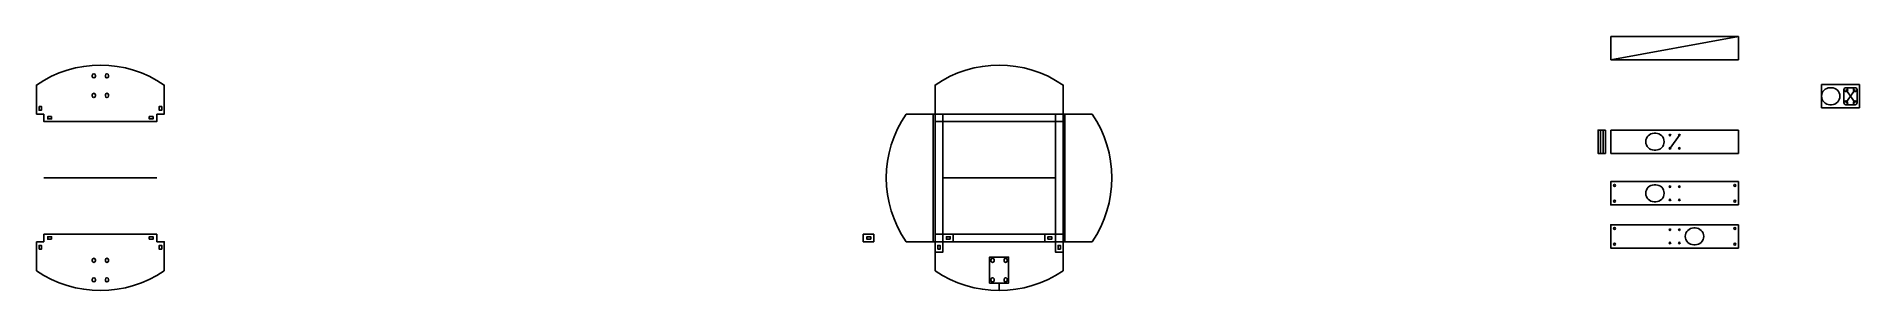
# Model space of a CAD drawing. Header units: inches. Extents: x -2410 to 2438, y -150 to 526.
import ezdxf

# ---------------------------------------------------------------- set-up
doc = ezdxf.new("R2010")
doc.units = ezdxf.units.IN
doc.header["$MEASUREMENT"] = 0

msp = doc.modelspace()

# ---------------------------------------------------------------- linework, layer by layer
for p, q in [((1776.9, 526.5), (2116.9, 526.5)), ((1776.9, 526.5), (1776.9, 464.5)), ((1776.9, 464.5), (2116.9, 526.5)), ((2116.9, 526.5), (2116.9, 464.5)), ((1776.9, 464.5), (2116.9, 464.5)), ((-2410.3, 397.2), (-2410.3, 320)), ((-20, 320), (-20, 397.2)), ((320, 320), (320, 397.2)), ((2438.5, 398.1), (2337.4, 398.1)), ((2337.4, 398.1), (2337.4, 336.6)), ((2359.9, 389.8), (2363.9, 389.8)), ((2438.5, 398.1), (2438.5, 336.6)), ((2359.9, 344.8), (2363.9, 344.8)), ((2402, 384.8), (2427, 349.8)), ((2427, 384.8), (2402, 349.8)), ((-2410.3, 320), (-2390.3, 320)), ((-2390.3, 300), (-2090.3, 300)), ((-20, 320), (-97.2, 320)), ((-20, 320), (-25, 320)), ((-25, 320), (-25, -20)), ((-25, 320), (-20, 320)), ((-20, -20), (-20, 320)), ((-20, 300), (-20, 0)), ((0, 320), (300, 320)), ((0, 320), (300, 320)), ((320, 320), (325, 320)), ((320, -20), (320, 320)), ((320, 320), (397.2, 320)), ((325, 320), (320, 320)), ((320, 0), (320, 300)), ((325, 320), (325, -20)), ((2438.5, 336.6), (2337.4, 336.6)), ((1776.9, 277.3), (2116.9, 277.3)), ((1776.9, 277.3), (1776.9, 215.3)), ((1892.3, 268.8), (1896.3, 268.8)), ((1959.4, 263.8), (1934.4, 228.8)), ((2116.9, 277.3), (2116.9, 215.3)), ((1776.9, 215.3), (2116.9, 215.3)), ((1892.3, 223.8), (1896.3, 223.8)), ((-2390.3, 150), (-2090.3, 150)), ((0, 150), (300, 150)), ((1776.9, 139.9), (2116.9, 139.9)), ((1776.9, 139.9), (1776.9, 77.9)), ((1892.3, 131.4), (1896.3, 131.4)), ((2116.9, 139.9), (2116.9, 77.9)), ((1776.9, 77.9), (2116.9, 77.9)), ((1892.3, 86.4), (1896.3, 86.4)), ((-2390.3, 0), (-2090.3, 0)), ((1776.9, 25.3), (2116.9, 25.3)), ((1776.9, 25.3), (1776.9, -36.7)), ((2001.5, 16.8), (1997.5, 16.8)), ((2116.9, 25.3), (2116.9, -36.7)), ((-2410.3, -20), (-2390.3, -20)), ((-2410.3, -97.2), (-2410.3, -20)), ((-20, -20), (-97.2, -20)), ((-25, -20), (-20, -20)), ((-20, -20), (-20, -97.2)), ((0, -20), (300, -20)), ((320, -20), (320, -97.2)), ((325, -20), (320, -20)), ((320, -20), (397.2, -20)), ((1776.9, -36.7), (2116.9, -36.7)), ((2001.5, -28.2), (1997.5, -28.2)), ((150, -150), (150, -130))]:
    msp.add_line(p, q)
for points in [[(-2261.9, 422.9), (-2261.9, 420.1)], [(-2253.5, 420.1), (-2253.5, 422.9)], [(-2227.1, 420.1), (-2227.1, 422.9)], [(-2218.7, 422.9), (-2218.7, 420.1)], [(-2090.3, 320), (-2070.3, 320), (-2070.3, 397.2)], [(2427, 389.8), (2402, 389.8)], [(-2261.9, 368.1), (-2261.9, 370.9)], [(-2253.5, 370.9), (-2253.5, 368.1)], [(-2227.1, 370.9), (-2227.1, 368.1)], [(-2218.7, 368.1), (-2218.7, 370.9)], [(2397, 384.8), (2397, 349.8)], [(2402, 344.8), (2427, 344.8)], [(2432, 349.8), (2432, 384.8)], [(-2362.3, 300), (-2390.3, 300), (-2390.3, 320)], [(-2118.3, 300), (-2118.3, 300), (-2090.3, 300), (-2090.3, 320)], [(1763.1, 277.3), (1743.1, 277.3), (1743.1, 215.3), (1763.1, 215.3)], [(1749.9, 277.3), (1749.9, 215.3)], [(1756.4, 215.3), (1756.4, 277.3)], [(1763.1, 215.3), (1763.1, 277.3)], [(1796.9, 139.9), (1776.9, 139.9), (1776.9, 77.9), (1796.9, 77.9)], [(-2362.3, 0), (-2390.3, 0), (-2390.3, -20)], [(-2118.3, 0), (-2118.3, 0), (-2090.3, 0), (-2090.3, -20)], [(1796.9, 25.3), (1776.9, 25.3), (1776.9, -36.7), (1796.9, -36.7)], [(-2090.3, -20), (-2070.3, -20), (-2070.3, -97.2)], [(-2261.9, -68.1), (-2261.9, -70.9)], [(-2253.5, -70.9), (-2253.5, -68.1)], [(-2227.1, -70.9), (-2227.1, -68.1)], [(-2218.7, -68.1), (-2218.7, -70.9)], [(128.4, -68.1), (128.4, -70.9)], [(136.8, -70.9), (136.8, -68.1)], [(163.2, -70.9), (163.2, -68.1)], [(171.6, -68.1), (171.6, -70.9)], [(-2261.9, -122.9), (-2261.9, -120.1)], [(-2253.5, -120.1), (-2253.5, -122.9)], [(-2227.1, -120.1), (-2227.1, -122.9)], [(-2218.7, -122.9), (-2218.7, -120.1)], [(128.4, -122.9), (128.4, -120.1)], [(136.8, -120.1), (136.8, -122.9)], [(163.2, -120.1), (163.2, -122.9)], [(171.6, -122.9), (171.6, -120.1)]]:
    msp.add_lwpolyline(points)
for points in [[(-2403.5, 340.2), (-2397, 340.2), (-2397, 330), (-2403.5, 330)], [(-2077, 340.2), (-2083.5, 340.2), (-2083.5, 330), (-2077, 330)], [(-2370.1, 313.2), (-2370.1, 306.8), (-2380.3, 306.8), (-2380.3, 313.2)], [(-2110.5, 313.2), (-2110.5, 306.8), (-2100.3, 306.8), (-2100.3, 313.2)], [(-20, 300), (0, 300), (0, 320), (-20, 320)], [(0, 0), (300, 0), (300, 300), (0, 300)], [(320, 300), (300, 300), (300, 320), (320, 320)], [(-183.5, -20), (-183.5, 0), (-211.5, 0), (-211.5, -20)], [(-20, 0), (0, 0), (0, -20), (-20, -20)], [(28, -20), (28, 0), (0, 0), (0, -20)], [(272, -20), (272, 0), (300, 0), (300, -20)], [(-2403.5, -40.2), (-2397, -40.2), (-2397, -30), (-2403.5, -30)], [(-2370.1, -13.2), (-2370.1, -6.8), (-2380.3, -6.8), (-2380.3, -13.2)], [(-2110.5, -13.2), (-2110.5, -6.8), (-2100.3, -6.8), (-2100.3, -13.2)], [(-2077, -40.2), (-2083.5, -40.2), (-2083.5, -30), (-2077, -30)], [(-191.3, -13.2), (-191.3, -6.8), (-201.5, -6.8), (-201.5, -13.2)], [(-20, -48), (0, -48), (0, -20), (-20, -20)], [(-13.2, -40.2), (-6.8, -40.2), (-6.8, -30), (-13.2, -30)], [(20.2, -13.2), (20.2, -6.8), (10, -6.8), (10, -13.2)], [(279.8, -13.2), (279.8, -6.8), (290, -6.8), (290, -13.2)], [(320, 0), (300, 0), (300, -20), (320, -20)], [(320, -48), (300, -48), (300, -20), (320, -20)], [(313.2, -40.2), (306.8, -40.2), (306.8, -30), (313.2, -30)], [(124.9, -130), (175.1, -130), (175.1, -61), (124.9, -61)]]:
    msp.add_lwpolyline(points, close=True)
for centre, radius in [((2402, 384.8), 5), ((2427, 384.8), 5), ((2402, 349.8), 5), ((2427, 349.8), 5), ((1934.4, 263.8), 2), ((1959.4, 263.8), 2), ((1934.4, 228.8), 2), ((1959.4, 228.8), 2), ((1786.9, 129.9), 2.5), ((1934.4, 126.4), 2), ((1959.4, 126.4), 2), ((2106.9, 129.9), 2.5), ((1786.9, 87.9), 2.5), ((1934.4, 91.4), 2), ((1959.4, 91.4), 2), ((2106.9, 87.9), 2.5), ((1786.9, 15.3), 2.5), ((1934.4, 11.8), 2), ((1959.4, 11.8), 2), ((2106.9, 15.3), 2.5), ((1786.9, -26.7), 2.5), ((1934.4, -23.2), 2), ((1959.4, -23.2), 2), ((2106.9, -26.7), 2.5)]:
    msp.add_circle(centre, radius)
for centre, radius, start, end in [((-2240.3, 150), 300, 55.4819, 124.5181), ((150, 150), 300, 55.4819, 124.5181), ((-2257.7, 422.9), 4.2, 0, 180), ((-2257.7, 420.1), 4.2, 180, 0), ((-2222.9, 422.9), 4.2, 0, 180), ((-2222.9, 420.1), 4.2, 180, 0), ((2359.9, 367.3), 22.5, 90, 270), ((2363.9, 367.3), 22.5, 270, 90), ((2402, 384.8), 5, 90, 180), ((2427, 384.8), 5, 0, 90), ((-2257.7, 370.9), 4.2, 0, 180), ((-2257.7, 368.1), 4.2, 180, 0), ((-2222.9, 370.9), 4.2, 0, 180), ((-2222.9, 368.1), 4.2, 180, 0), ((2402, 349.8), 5, 180, 270), ((2427, 349.8), 5, 270, 0), ((150, 150), 300, 145.4819, 214.5181), ((150, 150), 300, 325.4819, 34.5181), ((1892.3, 246.3), 22.5, 90, 270), ((1896.3, 246.3), 22.5, 270, 90), ((1892.3, 108.9), 22.5, 90, 270), ((1896.3, 108.9), 22.5, 270, 90), ((1997.5, -5.7), 22.5, 90, 270), ((2001.5, -5.7), 22.5, 270, 90), ((-2257.7, -68.1), 4.2, 0, 180), ((-2257.7, -70.9), 4.2, 180, 0), ((-2222.9, -68.1), 4.2, 0, 180), ((-2222.9, -70.9), 4.2, 180, 0), ((132.6, -68.1), 4.2, 0, 180), ((132.6, -70.9), 4.2, 180, 0), ((167.4, -68.1), 4.2, 0, 180), ((167.4, -70.9), 4.2, 180, 0), ((-2240.3, 150), 300, 235.4819, 304.5181), ((-2257.7, -120.1), 4.2, 0, 180), ((-2257.7, -122.9), 4.2, 180, 0), ((-2222.9, -120.1), 4.2, 0, 180), ((-2222.9, -122.9), 4.2, 180, 0), ((150, 150), 300, 235.4819, 304.5181), ((132.6, -120.1), 4.2, 0, 180), ((132.6, -122.9), 4.2, 180, 0), ((167.4, -120.1), 4.2, 0, 180), ((167.4, -122.9), 4.2, 180, 0)]:
    msp.add_arc(centre, radius, start, end)

doc.saveas('drawing.dxf')
